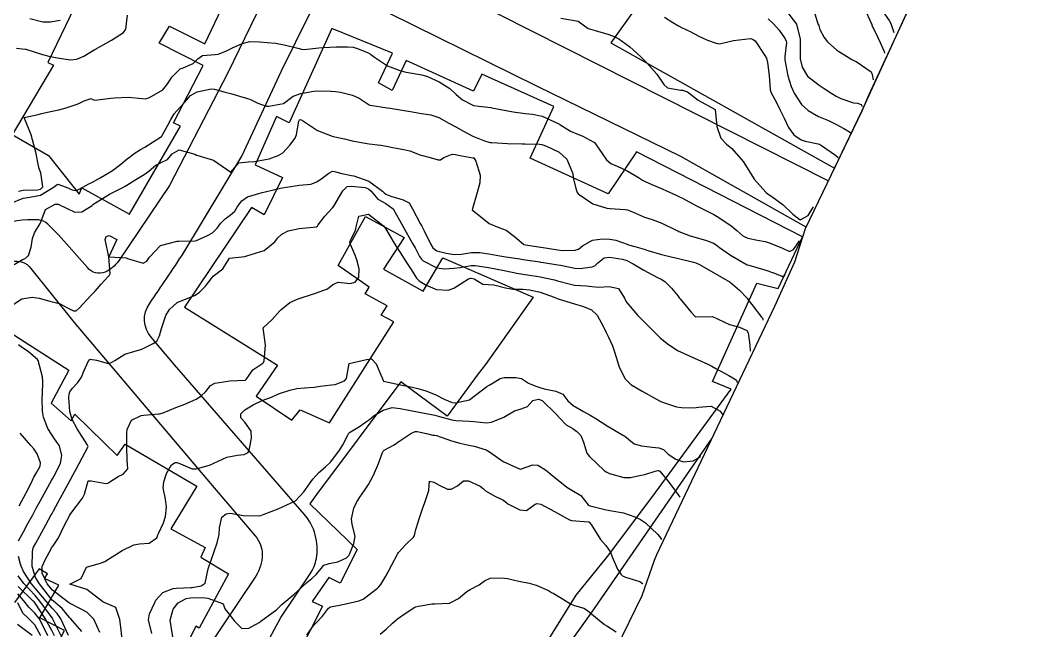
# Model space of a CAD drawing. Header units: metres. Extents: x 318500 to 325275, y 7408834 to 7428799.
# Drawn here: x 323297.5 to 323415, y 7418515.1 to 7418585.8 of the extents above; entities that cross this region are included whole.
import ezdxf

# ---------------------------------------------------------------- set-up
doc = ezdxf.new("R2010")
doc.units = ezdxf.units.M
doc.header["$MEASUREMENT"] = 0
for name, color, linetype in [('Area', 45, 'Continuous'), ('Curvas de Nivel 1m', 11, 'Continuous'), ('Curvas de Nivel 5m', 15, 'Continuous'), ('Edificações', 30, 'Continuous'), ('Vias Primárias', 230, 'Continuous')]:
    doc.layers.add(name, color=color, linetype=linetype)

msp = doc.modelspace()

# ---------------------------------------------------------------- linework, layer by layer
at = {"layer": 'Area'}
msp.add_lwpolyline([(323400.64, 7418587.58), (323395.8, 7418577.08), (323395.02, 7418575.23), (323388.44, 7418561.61), (323387.22, 7418557.75), (323384.9, 7418552.61), (323371.22, 7418523.85), (323370.98, 7418523.21), (323369.55, 7418519.08), (323363.49, 7418506.67)], dxfattribs=at)
at = {"layer": 'Curvas de Nivel 1m', "flags": 128}
for points, elevation in [([(323389.36, 7418587.31), (323389.83, 7418585.64), (323389.98, 7418585.3), (323390.03, 7418585.17), (323390.15, 7418584.7), (323390.65, 7418583.79), (323391.04, 7418583.29), (323392.13, 7418582.3), (323393.87, 7418581.25), (323394.11, 7418581.13), (323394.35, 7418581), (323396.09, 7418579.82), (323396.23, 7418579.51), (323396.35, 7418578.88)], 752), ([(323395.28, 7418587.23), (323396.16, 7418585.28), (323396.19, 7418585.22), (323396.82, 7418583.88), (323397.14, 7418583.21), (323397.45, 7418582.52), (323397.6, 7418582.15), (323397.64, 7418581.98)], 751), ([(323297.09, 7418582.54), (323298.11, 7418582.45), (323298.19, 7418582.44), (323300.1, 7418581.82), (323300.99, 7418581.59), (323302.09, 7418581.38), (323303.35, 7418581.2), (323304.09, 7418581.27), (323304.89, 7418581.64), (323306.11, 7418582.34), (323306.16, 7418582.37), (323306.24, 7418582.42), (323308.12, 7418583.46), (323309.5, 7418584.37), (323309.76, 7418584.74), (323309.95, 7418586.36)], 756), ([(323360.16, 7418586.02), (323362.16, 7418585.67), (323363.32, 7418584.82), (323364.15, 7418584.59), (323365.6, 7418584.17), (323366.14, 7418583.98), (323366.4, 7418583.87), (323366.86, 7418583.61), (323368.13, 7418582.69), (323369.38, 7418581.57), (323370.1, 7418580.86), (323371.27, 7418579.55), (323372.07, 7418578.32), (323372.5, 7418577.97), (323374.06, 7418577.7), (323374.23, 7418577.67), (323374.82, 7418577.5), (323376.05, 7418576.53), (323378.03, 7418575.46), (323378.24, 7418573.46), (323378.67, 7418572.14), (323379.33, 7418571.44), (323379.97, 7418570.91), (323381.29, 7418569.41), (323381.93, 7418568.38), (323382.55, 7418567.39), (323383.9, 7418565.86), (323384.17, 7418565.64), (323384.58, 7418565.37), (323385.89, 7418564.39), (323387.02, 7418563.33), (323387.86, 7418562.65), (323388.79, 7418563.15), (323389.43, 7418564.16)], 756), ([(323386.18, 7418587), (323387.46, 7418585.34), (323387.89, 7418583.59), (323387.89, 7418583.33), (323387.87, 7418581.58), (323387.88, 7418581.33), (323388.1, 7418580.34), (323388.73, 7418579.31), (323390.07, 7418578.25), (323390.65, 7418577.87), (323391.53, 7418577.28), (323392.06, 7418576.97), (323392.59, 7418576.73), (323394.04, 7418576.21), (323394.5, 7418576.16), (323394.96, 7418576.01), (323395.06, 7418575.78)], 753), ([(323384.17, 7418585.95), (323384.8, 7418585.37), (323385.45, 7418584.65), (323386.14, 7418583.64), (323386.26, 7418583.35), (323386.28, 7418583.21), (323386.11, 7418581.57), (323386.09, 7418581.37), (323386.09, 7418581.35), (323386.11, 7418581.21), (323386.44, 7418579.34), (323386.83, 7418578.1), (323387.19, 7418577.33), (323388.04, 7418576.03), (323388.82, 7418575.31), (323390.02, 7418574.65), (323391.15, 7418574.15), (323392.01, 7418573.76), (323392.95, 7418573.26), (323393.59, 7418572.84), (323393.74, 7418572.73)], 754), ([(323297.34, 7418565.99), (323297.89, 7418566.08), (323299.53, 7418566.15), (323299.89, 7418566.22), (323300.15, 7418566.5), (323299.91, 7418568.09), (323299.76, 7418568.5), (323299.68, 7418568.74), (323299.33, 7418570.51), (323299.13, 7418571.33), (323298.82, 7418572.51), (323298, 7418574.52), (323299.63, 7418574.88), (323300.01, 7418574.98), (323301.24, 7418575.25), (323302.01, 7418575.4), (323302.85, 7418575.62), (323304.02, 7418576.01), (323304.33, 7418576.13), (323304.96, 7418576.43), (323305.75, 7418576.7), (323306.03, 7418576.58), (323306.16, 7418576.54), (323308.03, 7418576.74), (323308.46, 7418576.8), (323310.04, 7418576.88), (323311.68, 7418576.7), (323312.03, 7418576.67), (323312.52, 7418576.82), (323314.04, 7418577.72), (323314.53, 7418578.3), (323315.12, 7418579.24), (323316.08, 7418580.15), (323316.16, 7418580.19), (323316.41, 7418580.28), (323317.57, 7418580.78), (323318.1, 7418581.3), (323318.66, 7418581.69), (323320.1, 7418581.82), (323320.47, 7418581.86), (323321.35, 7418582.21), (323322.11, 7418582.59), (323323.23, 7418583.07), (323324.12, 7418583.33), (323325.24, 7418583.28), (323326.12, 7418583.2), (323327.11, 7418583.13), (323328.12, 7418582.95), (323329.69, 7418582.53), (323330.11, 7418582.42), (323330.41, 7418582.39), (323332.11, 7418582.57), (323332.67, 7418582.62), (323334.12, 7418582.71), (323335.43, 7418582.72), (323336.12, 7418582.67), (323336.62, 7418582.52), (323337.84, 7418581.99), (323338.11, 7418581.84), (323338.56, 7418581.52), (323340.09, 7418580.52), (323341.51, 7418579.95), (323342.08, 7418579.81), (323342.23, 7418579.78), (323344.07, 7418579.46), (323344.7, 7418579.27), (323346.06, 7418578.66), (323347.3, 7418577.87), (323348.04, 7418577.17), (323348.75, 7418576.56), (323350.03, 7418575.9), (323350.09, 7418575.89), (323350.66, 7418575.82), (323352.03, 7418575.67), (323352.17, 7418575.65), (323354.02, 7418575.27), (323354.63, 7418575.16), (323356.02, 7418574.96), (323356.87, 7418574.89), (323358.01, 7418574.67), (323359.93, 7418573.77), (323360, 7418573.73), (323360.05, 7418573.7), (323361.27, 7418572.95), (323361.99, 7418572.63), (323362.69, 7418572.37), (323363.98, 7418571.67), (323364.02, 7418571.64), (323364.16, 7418571.46), (323365.46, 7418569.62), (323365.94, 7418569.2), (323366.68, 7418568.87), (323367.93, 7418568.31), (323369.15, 7418567.57), (323369.62, 7418567.26), (323369.92, 7418567.1), (323370.7, 7418566.77), (323371.91, 7418566.24), (323372.4, 7418566.02), (323373.53, 7418565.52), (323373.9, 7418565.34), (323374.24, 7418565.16), (323375.88, 7418564.28), (323377.49, 7418563.46), (323377.87, 7418563.27), (323378.28, 7418563.04), (323379.85, 7418562.02), (323380.55, 7418561.42), (323381.25, 7418560.82), (323381.83, 7418560.53), (323382.92, 7418560.3), (323383.83, 7418560.14), (323384.41, 7418559.96), (323385.82, 7418559.38), (323385.84, 7418559.37), (323386.63, 7418558.98), (323387.12, 7418559.24), (323387.79, 7418560.23)], 757), ([(323296.38, 7418564.54), (323297.88, 7418565.17), (323298.65, 7418565.28), (323299.88, 7418565.53), (323301.47, 7418566.48), (323301.68, 7418566.69), (323301.9, 7418566.81), (323302.85, 7418566.46), (323303.57, 7418566.13), (323303.89, 7418566.05), (323304.2, 7418566.12), (323304.79, 7418566.43), (323305.49, 7418566.83), (323305.9, 7418567.02), (323306.81, 7418567.51), (323307.92, 7418568.18), (323308.05, 7418568.26), (323308.24, 7418568.39), (323309.18, 7418569.12), (323309.94, 7418569.73), (323310.29, 7418570.01), (323310.73, 7418570.35), (323311.47, 7418570.82), (323311.96, 7418571.09), (323313.89, 7418572.31), (323313.93, 7418572.35), (323313.97, 7418572.42), (323314.65, 7418573.64), (323314.99, 7418574.3), (323315.36, 7418574.94), (323316.02, 7418575.69), (323316.32, 7418575.98), (323316.55, 7418576.27), (323317.25, 7418577.05), (323318.04, 7418577.5), (323319.65, 7418577.84), (323320.05, 7418577.81), (323321.27, 7418577.44), (323322.04, 7418577.26), (323323.34, 7418576.88), (323324.03, 7418576.67), (323324.38, 7418576.53), (323325.06, 7418576.16), (323326.03, 7418575.83), (323326.34, 7418575.83), (323328.03, 7418576.12), (323329.16, 7418576.98), (323330.04, 7418577.31), (323331.55, 7418577.58), (323332.05, 7418577.61), (323333.57, 7418577.57), (323334.04, 7418577.54), (323334.64, 7418577.44), (323336.04, 7418577.09), (323336.78, 7418576.75), (323337.95, 7418575.99), (323338.03, 7418575.95), (323338.08, 7418575.94), (323340.03, 7418575.65), (323340.39, 7418575.59), (323342.02, 7418575.32), (323342.75, 7418575.2), (323344.02, 7418574.99), (323345.1, 7418574.81), (323346.01, 7418574.52), (323347.2, 7418573.87), (323347.99, 7418573.44), (323348.89, 7418572.95), (323349.98, 7418572.37), (323351.32, 7418571.81), (323351.82, 7418571.65), (323351.97, 7418571.62), (323352.16, 7418571.6), (323353.97, 7418571.51), (323355.69, 7418571.47), (323355.97, 7418571.47), (323357.67, 7418571.43), (323357.97, 7418571.38), (323358.48, 7418571.2), (323359.96, 7418570.49), (323360.84, 7418569.69), (323361.49, 7418568.11), (323361.58, 7418567.68), (323361.64, 7418567.4), (323361.91, 7418566.28), (323362.06, 7418565.83), (323362.18, 7418565.67), (323363.88, 7418564.5), (323365.48, 7418564.02), (323365.88, 7418563.98), (323367.6, 7418563.87), (323367.87, 7418563.82), (323368.44, 7418563.58), (323369.86, 7418562.97), (323370.73, 7418562.68), (323371.85, 7418562.28), (323373.45, 7418561.52), (323373.71, 7418561.38), (323373.84, 7418561.32), (323375.15, 7418560.81), (323375.83, 7418560.63), (323377.03, 7418560.27), (323377.83, 7418559.97), (323378.15, 7418559.78), (323378.55, 7418559.45), (323379.81, 7418558.55), (323381.73, 7418557.46), (323381.79, 7418557.44), (323381.92, 7418557.4), (323383.78, 7418556.87), (323384.89, 7418556.47), (323385.77, 7418556.12), (323386.04, 7418556.14), (323386.15, 7418556.29)], 758), ([(323296.82, 7418557.48), (323297.78, 7418558.06), (323298.12, 7418558.18), (323298.5, 7418558.51), (323298.81, 7418559.51), (323298.95, 7418560.5), (323299.18, 7418561.14), (323299.84, 7418562.24), (323299.94, 7418562.39), (323299.97, 7418562.49), (323300.47, 7418563.87), (323301.57, 7418564.47), (323301.87, 7418564.49), (323301.89, 7418564.49), (323301.92, 7418564.47), (323303.86, 7418563.55), (323304.69, 7418563.6), (323305.87, 7418564.33), (323305.91, 7418564.38), (323305.96, 7418564.42), (323307.88, 7418565.63), (323309.33, 7418566.37), (323309.7, 7418566.55), (323309.89, 7418566.67), (323310.93, 7418567.32), (323311.91, 7418567.93), (323312.17, 7418568.09), (323312.46, 7418568.33), (323313.26, 7418568.99), (323313.94, 7418569.34), (323314.59, 7418569.65), (323315.14, 7418570.29), (323315.96, 7418570.78), (323317.75, 7418570.26), (323317.95, 7418570.15), (323318.1, 7418570.1), (323319.94, 7418569.59), (323321.92, 7418568.2), (323322.85, 7418569.28), (323323.94, 7418569.38), (323324.69, 7418569.42), (323325.94, 7418569.64), (323326.36, 7418569.73), (323327.43, 7418570.13), (323327.95, 7418570.44), (323328.77, 7418571.3), (323329.37, 7418572.11), (323329.55, 7418572.53), (323329.79, 7418574.1), (323329.87, 7418574.24), (323330, 7418574.27), (323330.36, 7418574.09), (323331.98, 7418573.02), (323333.67, 7418572.35), (323333.97, 7418572.28), (323335.08, 7418572.03), (323335.97, 7418571.83), (323337.51, 7418571.54), (323337.96, 7418571.48), (323339.3, 7418571.3), (323339.96, 7418571.19), (323340.9, 7418571.01), (323341.96, 7418570.82), (323342.67, 7418570.64), (323343.95, 7418570.16), (323344.14, 7418570.1), (323345.02, 7418569.89), (323345.95, 7418569.63), (323346.21, 7418569.61), (323346.59, 7418569.87), (323347.55, 7418570.27), (323347.95, 7418570.24), (323348.26, 7418570.16), (323349.95, 7418569.85), (323349.97, 7418569.85), (323350.06, 7418569.83), (323350.31, 7418569.46), (323350.82, 7418567.82), (323350.77, 7418566.96), (323350.46, 7418565.82), (323349.87, 7418563.83), (323351.85, 7418562.23), (323352.99, 7418561.79), (323353.84, 7418561.45), (323354.8, 7418560.74), (323355.82, 7418559.85), (323355.88, 7418559.8), (323356.08, 7418559.75), (323357.82, 7418559.48), (323358.09, 7418559.44), (323359.81, 7418559.18), (323360.38, 7418559.12), (323361.81, 7418559.16), (323362.2, 7418559.28), (323362.68, 7418559.66), (323363.83, 7418560.31), (323364.99, 7418560.47), (323365.83, 7418560.43), (323366.54, 7418560.32), (323367.82, 7418559.85), (323368.01, 7418559.78), (323368.72, 7418559.58), (323369.82, 7418559.26), (323370.25, 7418559.12), (323371.81, 7418558.64), (323372.94, 7418558.39), (323373.8, 7418558.18), (323375.53, 7418557.75), (323375.79, 7418557.67), (323376.23, 7418557.48), (323377.78, 7418556.59), (323379.76, 7418555.43), (323380.87, 7418554.53), (323381.74, 7418553.57), (323381.87, 7418553.4), (323382.27, 7418552.86), (323383.41, 7418551.38), (323383.54, 7418551.21), (323383.57, 7418551.11), (323383.57, 7418551.05)], 759), ([(323304.66, 7418514.97), (323303.41, 7418516.44), (323303.3, 7418516.51), (323303.23, 7418516.58), (323302.41, 7418517.62), (323301.39, 7418518.47), (323301.25, 7418518.6), (323299.75, 7418520.49), (323299.29, 7418521.22), (323298.9, 7418522.5), (323298.97, 7418524.14), (323299.01, 7418524.49), (323299.08, 7418524.74), (323299.34, 7418525.21), (323299.8, 7418526.04), (323300.04, 7418526.48), (323300.51, 7418527.34), (323301.13, 7418528.47), (323301.22, 7418528.64), (323301.39, 7418528.96), (323302.2, 7418530.46), (323302.63, 7418531.24), (323303.29, 7418532.44), (323303.34, 7418532.54), (323303.44, 7418532.72), (323304.06, 7418533.84), (323304.38, 7418534.43), (323305.38, 7418536.31), (323305.4, 7418536.41), (323305.29, 7418536.62), (323304.14, 7418538.43), (323303.54, 7418539.54), (323303.27, 7418540.44), (323303.18, 7418542.06), (323303.2, 7418542.45), (323303.27, 7418542.75), (323303.58, 7418543.15), (323304.22, 7418543.8), (323304.62, 7418544.42), (323304.92, 7418545.11), (323305.47, 7418546.41), (323305.63, 7418546.5), (323306.38, 7418546.4), (323307.62, 7418546.04), (323307.95, 7418546.06), (323308.48, 7418546.38), (323309.64, 7418547.11), (323310.69, 7418547.39), (323311.64, 7418547.69), (323312.07, 7418547.9), (323312.95, 7418548.32), (323313.35, 7418548.62), (323313.66, 7418549.22), (323313.91, 7418550.07), (323313.98, 7418550.31), (323314.41, 7418551.59), (323314.83, 7418552.29), (323315.72, 7418553.08), (323317.13, 7418553.67), (323317.73, 7418553.91), (323318.25, 7418554.25), (323319.01, 7418554.97), (323319.76, 7418555.97), (323319.87, 7418556.12), (323320.03, 7418556.23), (323320.99, 7418556.99), (323321.79, 7418558.2), (323323.55, 7418558.43), (323323.79, 7418558.49), (323324.28, 7418558.65), (323325.8, 7418559.1), (323327.03, 7418560.13), (323327.38, 7418560.57), (323327.82, 7418560.99), (323328.56, 7418561.39), (323329.83, 7418561.65), (323330.24, 7418561.69), (323331.84, 7418561.86), (323331.96, 7418561.94), (323332.05, 7418562.07), (323332.82, 7418563.09), (323333.7, 7418564.04), (323333.87, 7418564.26), (323334.53, 7418565.38), (323334.9, 7418566.03), (323335.41, 7418566.51), (323335.9, 7418566.57), (323337.48, 7418566.41), (323337.89, 7418566.27), (323338.2, 7418565.99), (323338.96, 7418565.06), (323339.88, 7418564.55), (323340.74, 7418563.95), (323341.84, 7418561.94), (323342.99, 7418559.92), (323343.28, 7418559.4), (323343.8, 7418558.43), (323344, 7418558.11), (323344.21, 7418557.9), (323345.78, 7418557.08), (323346.68, 7418556.97), (323347.78, 7418557.05), (323348.48, 7418557.15), (323349.78, 7418557.38), (323350.23, 7418557.38), (323351.78, 7418557.14), (323352.57, 7418557), (323353.77, 7418556.74), (323355.04, 7418556.49), (323355.77, 7418556.37), (323357.35, 7418556.14), (323357.77, 7418556.06), (323359.42, 7418555.7), (323359.76, 7418555.61), (323361.26, 7418555.19), (323361.75, 7418555.1), (323363.12, 7418555.01), (323363.75, 7418554.94), (323364.54, 7418554.85), (323365.75, 7418554.94), (323366.85, 7418554.71), (323367.54, 7418553.59), (323367.73, 7418553.15), (323369.09, 7418551.57), (323369.7, 7418550.97), (323371.09, 7418549.55), (323371.67, 7418549), (323372.49, 7418548.35), (323373.66, 7418547.51), (323375.65, 7418546.65), (323377.17, 7418545.94), (323377.63, 7418545.69), (323378.1, 7418545.45), (323379.62, 7418544.63), (323380.09, 7418544.37), (323380.5, 7418544.08), (323380.57, 7418543.82)], 761), ([(323306.74, 7418514.86), (323306.08, 7418516.4), (323305.24, 7418517.2), (323304.45, 7418517.63), (323303.25, 7418518.23), (323303.13, 7418518.33), (323302.99, 7418518.44), (323301.27, 7418519.74), (323300.64, 7418520.48), (323300.07, 7418521.71), (323300.06, 7418522.48), (323300.46, 7418523.33), (323301.08, 7418524.47), (323301.17, 7418524.64), (323301.34, 7418524.9), (323301.98, 7418525.83), (323302.28, 7418526.46), (323302.62, 7418527.21), (323303.27, 7418528.44), (323303.39, 7418528.65), (323304.73, 7418530.42), (323304.97, 7418530.86), (323305.42, 7418532.41), (323305.74, 7418532.41), (323307.44, 7418532.11), (323307.67, 7418532.15), (323308.04, 7418532.38), (323308.87, 7418532.94), (323309.45, 7418533.2), (323309.99, 7418533.83), (323309.97, 7418534.35), (323309.91, 7418534.79), (323309.9, 7418536.35), (323309.9, 7418537.97), (323309.93, 7418538.35), (323310.44, 7418539.45), (323311.54, 7418539.99), (323311.85, 7418540.02), (323313.55, 7418540.18), (323313.66, 7418540.19), (323314.08, 7418540.3), (323315.56, 7418540.93), (323316.59, 7418541.3), (323317.56, 7418541.71), (323317.91, 7418541.9), (323318.46, 7418542.24), (323319.03, 7418542.78), (323319.59, 7418543.46), (323320.08, 7418543.74), (323321.6, 7418543.98), (323321.8, 7418544), (323323.6, 7418544.08), (323323.66, 7418544.11), (323323.72, 7418544.17), (323324.49, 7418545.29), (323325.63, 7418546.07), (323325.68, 7418546.1), (323325.72, 7418546.15), (323325.81, 7418546.32), (323325.93, 7418548.15), (323325.68, 7418550.15), (323326.73, 7418551.1), (323327.61, 7418552.12), (323327.71, 7418552.24), (323328.76, 7418553.07), (323329.72, 7418553.52), (323331.5, 7418554.07), (323331.67, 7418554.13), (323331.73, 7418554.15), (323333.12, 7418554.67), (323333.75, 7418555.18), (323334.36, 7418555.42), (323335.75, 7418555.3), (323336.32, 7418555.45), (323336.77, 7418556), (323336.81, 7418556.97), (323336.53, 7418558.01), (323336.35, 7418558.57), (323335.81, 7418559.81), (323335.73, 7418560.02), (323335.73, 7418560.1), (323335.81, 7418560.27), (323336.36, 7418561.48), (323336.47, 7418562.01), (323336.77, 7418563.09), (323337.86, 7418563.31), (323339.62, 7418561.96), (323339.84, 7418561.65), (323340.85, 7418559.95), (323341.8, 7418558.44), (323341.99, 7418558.13), (323342.11, 7418557.94), (323342.81, 7418556.89), (323343.44, 7418555.91), (323343.76, 7418555.6), (323344.55, 7418555.1), (323345.74, 7418554.59), (323347.11, 7418554.51), (323347.75, 7418554.76), (323349.45, 7418555.83), (323349.69, 7418555.91), (323349.76, 7418555.91), (323350.12, 7418555.82), (323351.13, 7418555.19), (323351.75, 7418555.16), (323352.41, 7418555.14), (323353.75, 7418554.79), (323354.61, 7418554.63), (323355.75, 7418554.61), (323356.56, 7418554.55), (323357.75, 7418554.28), (323359.37, 7418553.7), (323359.74, 7418553.54), (323359.98, 7418553.45), (323361.73, 7418552.92), (323362.78, 7418552.6), (323363.72, 7418552.23), (323364.35, 7418551.63), (323365.12, 7418550.19), (323365.39, 7418549.62), (323365.67, 7418549.05), (323366.13, 7418548.08), (323366.31, 7418547.61), (323366.6, 7418546.65), (323366.91, 7418545.6), (323367.61, 7418544.23), (323368.27, 7418543.58), (323369.12, 7418543.09), (323369.59, 7418542.82), (323371.25, 7418541.88), (323371.58, 7418541.69), (323371.68, 7418541.64), (323371.94, 7418541.53), (323373.57, 7418541), (323374.14, 7418540.93), (323375.57, 7418540.87), (323376.1, 7418540.94), (323377.57, 7418541.06), (323378.61, 7418540.48), (323378.89, 7418540.09)], 762), ([(323309.31, 7418514.36), (323309.21, 7418515.14), (323309.09, 7418516.36), (323308.61, 7418517.73), (323307.25, 7418518.33), (323307.11, 7418518.39), (323305.27, 7418519.83), (323303.28, 7418520.44), (323304.6, 7418521.11), (323305.21, 7418522.41), (323305.31, 7418522.47), (323306.83, 7418522.88), (323307.32, 7418523.09), (323309.33, 7418524.36), (323310.69, 7418524.99), (323311.34, 7418525.12), (323312.47, 7418525.19), (323313.35, 7418525.83), (323313.49, 7418526.17), (323313.55, 7418526.31), (323314.13, 7418527.54), (323314.36, 7418528.3), (323314.48, 7418529.38), (323314.36, 7418530.3), (323314.11, 7418531.62), (323314.17, 7418532.3), (323314.49, 7418533.26), (323315.05, 7418534.29), (323315.47, 7418534.54), (323315.72, 7418534.53), (323316.36, 7418534.27), (323317.46, 7418533.82), (323317.9, 7418533.81), (323319.47, 7418534.23), (323321.48, 7418535.17), (323322.69, 7418535.39), (323323.48, 7418535.48), (323323.93, 7418535.72), (323324.09, 7418536.16), (323324.32, 7418537.35), (323324.3, 7418538.16), (323323.54, 7418539.23), (323323.1, 7418539.73), (323323.08, 7418540.18), (323323.55, 7418540.65), (323324.5, 7418541.22), (323325.57, 7418541.73), (323326.65, 7418542.13), (323327.29, 7418542.41), (323327.58, 7418542.54), (323328.76, 7418542.93), (323329.59, 7418543.11), (323330.47, 7418543.2), (323331.59, 7418543.29), (323332.27, 7418543.38), (323333.59, 7418543.53), (323334.02, 7418543.6), (323335.11, 7418544.02), (323335.33, 7418544.29), (323335.63, 7418546.02), (323337.63, 7418546.47), (323338.21, 7418546.56), (323338.75, 7418545.97), (323339.6, 7418543.96), (323341.6, 7418543.56), (323342.94, 7418543.27), (323343.59, 7418543.1), (323344.52, 7418542.83), (323345.59, 7418542.43), (323346.66, 7418541.87), (323347.57, 7418541.49), (323347.97, 7418541.46), (323349.58, 7418541.81), (323349.6, 7418541.81), (323349.63, 7418541.83), (323351.6, 7418543.34), (323351.87, 7418543.52), (323352.33, 7418543.79), (323353.12, 7418544.27), (323353.61, 7418544.39), (323354.96, 7418544.41), (323355.61, 7418544.27), (323356.42, 7418543.74), (323357.25, 7418543.38), (323357.6, 7418543.28), (323358.23, 7418543.08), (323359.59, 7418542.8), (323360.38, 7418542.48), (323360.98, 7418541.68), (323361.57, 7418541.15), (323362.77, 7418540.44), (323363.56, 7418540.03), (323364.2, 7418539.63), (323365.54, 7418538.81), (323367.43, 7418537.69), (323367.52, 7418537.63), (323367.58, 7418537.59), (323368.66, 7418536.72), (323369.51, 7418536.47), (323370.72, 7418536.34), (323371.51, 7418536.24), (323372.03, 7418536.06), (323372.6, 7418535.52), (323373.49, 7418534.93), (323374.37, 7418534.62), (323375.49, 7418534.72), (323376.37, 7418535.23)], 763), ([(323312.77, 7418514.75), (323312.4, 7418516.32), (323312.52, 7418517.03), (323313.11, 7418518.31), (323313.16, 7418518.41), (323313.25, 7418518.61), (323314.06, 7418519.5), (323315.27, 7418519.94), (323315.58, 7418519.97), (323317.28, 7418520.05), (323317.46, 7418520.06), (323318.48, 7418520.24), (323318.97, 7418520.55), (323319.31, 7418522.23), (323319.99, 7418524.22), (323320.34, 7418525.22), (323320.58, 7418526.21), (323320.62, 7418526.96), (323320.9, 7418528.21), (323321.39, 7418528.61), (323321.86, 7418528.66), (323323.39, 7418528.39), (323325.18, 7418528.37), (323325.39, 7418528.41), (323325.81, 7418528.56), (323327.4, 7418529.19), (323329.41, 7418530.09), (323330.38, 7418531.13), (323331.04, 7418532.07), (323331.2, 7418532.31), (323331.45, 7418532.65), (323332.13, 7418533.39), (323332.91, 7418534.05), (323333.48, 7418534.6), (323334.54, 7418536.02), (323334.91, 7418536.61), (323335.52, 7418537.79), (323335.6, 7418537.93), (323335.69, 7418538.01), (323336.82, 7418538.72), (323337.54, 7418539.21), (323337.98, 7418539.54), (323338.54, 7418539.98), (323339.56, 7418540.61), (323340.61, 7418540.9), (323341.56, 7418540.82), (323342.93, 7418540.54), (323343.56, 7418540.42), (323345.38, 7418540.05), (323345.55, 7418540.02), (323346.1, 7418539.87), (323347.54, 7418539.49), (323347.98, 7418539.42), (323349.54, 7418539.33), (323350.09, 7418539.28), (323351.54, 7418539.13), (323352.13, 7418539.21), (323353.55, 7418539.78), (323354.79, 7418540.53), (323355.57, 7418540.76), (323356.29, 7418541.02), (323356.93, 7418541.73), (323357.58, 7418541.89), (323358.01, 7418541.72), (323359.56, 7418540.19), (323360.04, 7418539.69), (323360.78, 7418538.92), (323361.53, 7418538.47), (323362.01, 7418538.15), (323362.46, 7418537.66), (323362.77, 7418536.9), (323363.17, 7418535.64), (323363.49, 7418535.23), (323365.17, 7418533.62), (323365.47, 7418533.41), (323365.81, 7418533.27), (323367.46, 7418532.79), (323368.23, 7418532.81), (323369.46, 7418533.06), (323369.88, 7418533.14), (323371.07, 7418533.54), (323371.38, 7418533.63), (323371.47, 7418533.62), (323371.64, 7418533.54), (323372.51, 7418532.47), (323373.23, 7418531.51), (323373.32, 7418531.39), (323373.44, 7418531.22), (323373.94, 7418530.51)], 764), ([(323297.4, 7418529.52), (323297.94, 7418530.51), (323298.47, 7418531.46), (323298.97, 7418532.5), (323299.11, 7418532.83), (323299.45, 7418533.42), (323299.84, 7418534.11), (323299.9, 7418534.49), (323299.48, 7418535.55), (323299.1, 7418536.11), (323298.76, 7418536.5), (323297.51, 7418537.93)], 759), ([(323330.74, 7418514.54), (323331.22, 7418515.26), (323331.57, 7418515.72), (323331.88, 7418516.06), (323332.53, 7418516.76), (323333.25, 7418517.66), (323333.48, 7418517.82), (323334.51, 7418518.02), (323335.26, 7418518.16), (323336.76, 7418518.5), (323337.27, 7418518.73), (323338.91, 7418519.97), (323339.09, 7418520.15), (323339.29, 7418520.43), (323339.87, 7418521.38), (323340.19, 7418521.95), (323340.58, 7418522.68), (323341.23, 7418523.93), (323341.34, 7418524.1), (323342.22, 7418525.05), (323343.08, 7418525.91), (323343.19, 7418526.08), (323343.37, 7418526.77), (323343.64, 7418527.65), (323343.71, 7418527.91), (323344.12, 7418529.19), (323344.39, 7418529.9), (323344.86, 7418531.31), (323344.89, 7418531.89), (323344.94, 7418532.39), (323345.45, 7418532.25), (323346.14, 7418531.87), (323347.01, 7418531.44), (323347.44, 7418531.44), (323348.19, 7418531.85), (323348.87, 7418532.41), (323349.45, 7418532.41), (323350.83, 7418531.81), (323351.17, 7418531.54), (323351.43, 7418531.27), (323352.6, 7418530.62), (323353.42, 7418530.23), (323353.69, 7418530.04), (323354.03, 7418529.77), (323355.41, 7418529.08), (323356.18, 7418528.97), (323357.17, 7418529.72), (323357.42, 7418529.79), (323357.83, 7418529.72), (323359.41, 7418528.86), (323361.17, 7418527.89), (323361.39, 7418527.84), (323363.35, 7418527.68), (323363.39, 7418527.66), (323363.43, 7418527.64), (323363.66, 7418527.37), (323364.74, 7418525.63), (323365.35, 7418524.93), (323365.89, 7418524.16), (323366.11, 7418523.61), (323366.72, 7418522.2), (323367.09, 7418521.59), (323367.31, 7418521.4), (323367.64, 7418521.25), (323369.3, 7418520.74), (323369.62, 7418520.54), (323369.67, 7418520.49)], 766), ([(323302.29, 7418514.45), (323301.37, 7418516.33), (323301.29, 7418516.47), (323301.27, 7418516.51), (323301.23, 7418516.55), (323299.82, 7418518.48), (323299.26, 7418519.13), (323297.96, 7418520.51), (323297.29, 7418521.41)], 759), ([(323339.21, 7418514.64), (323339.92, 7418515.25), (323340.67, 7418515.94), (323340.96, 7418516.2), (323341.24, 7418516.43), (323342.11, 7418517.05), (323343.26, 7418517.8), (323343.34, 7418517.83), (323343.67, 7418517.9), (323345.26, 7418518.16), (323345.56, 7418518.17), (323347.26, 7418518.24), (323348.32, 7418518.79), (323349.28, 7418519.59), (323349.66, 7418519.82), (323350.71, 7418520.39), (323351.3, 7418520.85), (323351.96, 7418521.13), (323353.3, 7418521.18), (323353.97, 7418521.09), (323355.3, 7418520.78), (323356.47, 7418520.56), (323357.29, 7418520.33), (323358.72, 7418519.7), (323359.08, 7418519.5), (323359.28, 7418519.39), (323360.03, 7418518.93), (323361.26, 7418518.17), (323361.63, 7418518.03), (323362.83, 7418517.65), (323363.26, 7418517.4), (323364.42, 7418516.45), (323365.23, 7418515.77), (323365.47, 7418515.61), (323366.56, 7418514.94)], 767), ([(323300.72, 7418514.47), (323300.27, 7418515.43), (323299.72, 7418516.49), (323299.24, 7418517.09), (323298.52, 7418517.78), (323297.97, 7418518.51), (323297.26, 7418519.34)], 757), ([(323301.5, 7418514.47), (323301.21, 7418515.07), (323300.44, 7418516.48), (323299.25, 7418518.25), (323299.14, 7418518.39), (323299.04, 7418518.49), (323297.28, 7418520.19)], 758), ([(323299.93, 7418514.48), (323299.22, 7418515.74), (323298.44, 7418516.5), (323297.82, 7418517.09), (323297.25, 7418518.28)], 756)]:
    msp.add_lwpolyline(points, dxfattribs=dict(at, elevation=elevation))
at = {"layer": 'Curvas de Nivel 5m', "flags": 128}
for points, elevation in [([(323397.2, 7418587.2), (323398.17, 7418585.74), (323398.37, 7418585.4), (323398.74, 7418584.36)], 750), ([(323372.17, 7418586.13), (323373.13, 7418585.53), (323373.77, 7418585.13), (323374.15, 7418584.95), (323375.14, 7418584.49), (323376.14, 7418583.92), (323377.16, 7418583.47), (323378.14, 7418583.13), (323378.54, 7418583.05), (323380.14, 7418583.43), (323382.14, 7418583.67), (323382.35, 7418583.6), (323382.65, 7418583.39), (323383.79, 7418581.7), (323383.97, 7418581.38), (323384.1, 7418580.87), (323384.27, 7418579.38), (323384.39, 7418577.71), (323384.5, 7418577.37), (323385.15, 7418576.26), (323385.56, 7418575.36), (323386.02, 7418574.45), (323386.54, 7418573.34), (323387.15, 7418572.49), (323387.99, 7418571.93), (323388.44, 7418571.77), (323389.98, 7418571.47), (323390.11, 7418571.42), (323390.33, 7418571.29), (323391.96, 7418570.14), (323392.27, 7418569.89)], 755), ([(323298.66, 7418586), (323300.15, 7418585.58), (323301.05, 7418585.59), (323302.15, 7418585.8)], 755), ([(323296.27, 7418552.54), (323297.72, 7418553.49), (323298.92, 7418553.7), (323299.72, 7418553.59), (323300.95, 7418553.25), (323301.72, 7418553.05), (323302.18, 7418552.93), (323303.01, 7418552.45), (323303.7, 7418552.11), (323304.02, 7418552.12), (323304.38, 7418552.43), (323305.72, 7418553.9), (323305.97, 7418554.16), (323306.2, 7418554.41), (323306.92, 7418555.22), (323307.76, 7418556.13), (323307.88, 7418556.26), (323307.94, 7418556.39), (323307.79, 7418558.39), (323307.39, 7418560.39), (323307.5, 7418560.71), (323307.82, 7418560.86), (323308.73, 7418560.38), (323307.79, 7418558.39), (323309.79, 7418558.24), (323309.95, 7418558.19), (323311.78, 7418557.65), (323312.22, 7418557.89), (323312.5, 7418558.33), (323313.8, 7418559.67), (323315.7, 7418560.17), (323315.81, 7418560.17), (323315.92, 7418560.17), (323317.81, 7418560.23), (323317.94, 7418560.26), (323319.22, 7418560.84), (323319.82, 7418561.17), (323320.36, 7418561.7), (323320.73, 7418562.22), (323321.27, 7418562.79), (323321.85, 7418563.19), (323322.39, 7418563.67), (323322.72, 7418564.19), (323323.2, 7418564.86), (323323.88, 7418565.32), (323325.57, 7418565.84), (323325.89, 7418565.91), (323326.88, 7418566.14), (323327.69, 7418566.33), (323327.89, 7418566.37), (323329.4, 7418566.6), (323329.9, 7418566.67), (323331.18, 7418566.8), (323331.9, 7418567.05), (323332.5, 7418567.47), (323333.28, 7418568.05), (323333.69, 7418568.28), (323333.92, 7418568.27), (323334.8, 7418568.03), (323335.92, 7418567.8), (323336.18, 7418567.75), (323337.91, 7418567.15), (323339.48, 7418565.97), (323339.69, 7418565.77), (323339.89, 7418565.65), (323340.45, 7418565.39), (323341.88, 7418564.97), (323342.58, 7418564.63), (323342.96, 7418563.92), (323343.85, 7418562.25), (323344.06, 7418561.91), (323344.33, 7418561.4), (323345.05, 7418559.89), (323345.34, 7418559.42), (323345.8, 7418559.08), (323346.89, 7418558.78), (323347.8, 7418558.63), (323348.64, 7418558.68), (323349.81, 7418558.87), (323350.77, 7418558.86), (323351.8, 7418558.72), (323353.09, 7418558.5), (323353.8, 7418558.38), (323355.42, 7418558.13), (323355.79, 7418558.07), (323357.73, 7418557.78), (323357.79, 7418557.77), (323358.15, 7418557.72), (323359.79, 7418557.45), (323360.1, 7418557.39), (323361.78, 7418557.06), (323362.41, 7418557.03), (323363.78, 7418557.22), (323364.09, 7418557.34), (323364.4, 7418557.63), (323365.16, 7418558.27), (323365.8, 7418558.34), (323367.3, 7418558.1), (323367.8, 7418557.95), (323368.54, 7418557.58), (323369.78, 7418556.83), (323371.29, 7418556.02), (323371.76, 7418555.8), (323372.22, 7418555.53), (323372.98, 7418554.75), (323373.74, 7418553.8), (323373.87, 7418553.64), (323373.97, 7418553.51), (323375.2, 7418552.01), (323375.66, 7418551.48), (323375.71, 7418551.45), (323375.76, 7418551.43), (323377.71, 7418551.46), (323379.7, 7418550.53), (323380.87, 7418550.24), (323381.69, 7418549.84), (323381.86, 7418549.58), (323382.04, 7418548.13), (323382.07, 7418547.44)], 760), ([(323297.34, 7418525.48), (323297.71, 7418526.15), (323297.91, 7418526.51), (323298.42, 7418527.46), (323298.99, 7418528.5), (323299.4, 7418529.25), (323299.84, 7418530.05), (323300.07, 7418530.48), (323300.55, 7418531.35), (323301.16, 7418532.47), (323301.26, 7418532.66), (323301.45, 7418532.99), (323301.98, 7418533.95), (323302.21, 7418534.46), (323302.37, 7418535.35), (323302.08, 7418536.46), (323301.5, 7418537.3), (323300.72, 7418538.48), (323300.22, 7418539.8), (323300.11, 7418540.48), (323300.08, 7418541.97), (323300.1, 7418542.48), (323300.16, 7418543.91), (323300.11, 7418544.48), (323299.63, 7418546.35), (323299.55, 7418546.49), (323298.51, 7418547.38), (323297.64, 7418547.95), (323297.32, 7418548.19)], 760), ([(323315.2, 7418514.35), (323314.91, 7418516.28), (323315.24, 7418517.55), (323315.83, 7418518.27), (323316.75, 7418518.77), (323317.26, 7418518.85), (323318.58, 7418518.91), (323319.26, 7418518.84), (323320.98, 7418518.2), (323321.1, 7418518.06), (323321.24, 7418517.61), (323321.86, 7418516.81), (323322.37, 7418516.18), (323323.22, 7418515.33), (323324.02, 7418515.36), (323325.23, 7418516.02), (323325.31, 7418516.07), (323325.42, 7418516.15), (323327.25, 7418517.5), (323327.55, 7418517.82), (323327.85, 7418518.11), (323329.27, 7418519.3), (323329.68, 7418519.68), (323330.12, 7418520.08), (323330.73, 7418520.63), (323331.3, 7418521.1), (323331.8, 7418521.56), (323332.23, 7418522.06), (323332.71, 7418522.66), (323333.32, 7418522.85), (323334.32, 7418523.03), (323335.33, 7418523.51), (323335.58, 7418523.76), (323335.71, 7418524.01), (323336.17, 7418525.18), (323336.35, 7418526), (323336, 7418527.38), (323335.89, 7418528), (323336.17, 7418529.24), (323336.53, 7418530), (323336.88, 7418530.54), (323337.43, 7418531.32), (323337.87, 7418531.98), (323338.42, 7418533.01), (323338.84, 7418533.97), (323339.02, 7418534.43), (323339.5, 7418535.69), (323339.59, 7418535.87), (323339.69, 7418535.96), (323340.85, 7418536.6), (323341.51, 7418537.05), (323342.78, 7418537.92), (323343.29, 7418538.14), (323343.52, 7418538.14), (323344.58, 7418537.89), (323345.34, 7418537.71), (323345.52, 7418537.7), (323345.74, 7418537.66), (323347.51, 7418537.04), (323348.45, 7418536.79), (323349.51, 7418536.56), (323350.11, 7418536.43), (323351.5, 7418536.03), (323351.88, 7418535.8), (323353.48, 7418534.67), (323355.43, 7418533.79), (323355.47, 7418533.79), (323356.93, 7418534.27), (323357.48, 7418534.25), (323358.38, 7418533.71), (323359.46, 7418532.79), (323360.86, 7418531.68), (323361.22, 7418531.46), (323361.44, 7418531.35), (323362.48, 7418530.71), (323363.32, 7418529.64), (323363.42, 7418529.56), (323363.54, 7418529.51), (323365.41, 7418529.08), (323366.06, 7418528.96), (323367.41, 7418528.71), (323368.72, 7418528.25), (323369.4, 7418527.94), (323369.98, 7418527.55), (323371.37, 7418526.26), (323371.59, 7418525.99), (323371.81, 7418525.64)], 765), ([(323303.14, 7418514.5), (323302.25, 7418516.45), (323301.83, 7418517.06), (323301.24, 7418517.68), (323300.54, 7418518.48), (323299.27, 7418519.97), (323298.83, 7418520.5), (323297.9, 7418521.91), (323297.64, 7418522.52), (323297.57, 7418522.78), (323297.32, 7418523.65)], 760), ([(323298.91, 7418514.49), (323297.22, 7418515.78)], 755)]:
    msp.add_lwpolyline(points, dxfattribs=dict(at, elevation=elevation))
at = {"layer": 'Edificações'}
msp.add_lwpolyline([(323391.84, 7418568.64), (323395.02, 7418575.23), (323400.64, 7418587.58), (323400.88, 7418588.66), (323404.38, 7418596.4), (323408.17, 7418604.56), (323410.89, 7418610.42), (323412.47, 7418613.84), (323404.7, 7418618.47), (323398.43, 7418609.73), (323391.99, 7418602.61), (323389.52, 7418599.16), (323380.41, 7418603.45), (323365.94, 7418583.18)], close=True, dxfattribs=at)
for points in [[(323309.39, 7418598.89), (323300.75, 7418580.88), (323301.39, 7418580.56), (323296.48, 7418572.33)], [(323296.62, 7418572.56), (323300.82, 7418570.12), (323304.35, 7418565.64), (323304.69, 7418566.36), (323310.19, 7418563.3), (323316.1, 7418573.52), (323315.3, 7418573.91), (323318.73, 7418580.53), (323313.62, 7418583.11), (323314.81, 7418585.09), (323318.93, 7418583.06), (323322.76, 7418591.14)], [(323356.59, 7418510.59), (323361.95, 7418519.16), (323365.58, 7418523.67), (323370.68, 7418530.5), (323379.88, 7418543.05), (323377.72, 7418543.94), (323382.87, 7418555.31), (323385.32, 7418554.72), (323388.15, 7418560.68), (323368.93, 7418570.55), (323365.65, 7418565.67), (323356.61, 7418569.82), (323359.33, 7418575.79), (323351, 7418579.54), (323350.04, 7418577.56), (323342.23, 7418581.12), (323340.62, 7418577.65), (323339.04, 7418578.53), (323340.67, 7418581.95), (323333.62, 7418584.81), (323328.69, 7418573.88), (323327.23, 7418574.65), (323324.74, 7418569.04), (323327.91, 7418567.58), (323325.81, 7418563.24), (323324.31, 7418564.1), (323316.55, 7418552.53), (323327.35, 7418545.83), (323324.87, 7418542.23), (323328.99, 7418539.44), (323329.97, 7418540.64), (323333.36, 7418539.14), (323340.82, 7418550.85), (323339.36, 7418551.63), (323340.05, 7418552.7), (323337.5, 7418554.08), (323337.94, 7418554.86), (323334.35, 7418557.37), (323337.54, 7418563.05), (323341.99, 7418560.61), (323339.6, 7418556.96), (323344.21, 7418554.39), (323346.47, 7418558.25), (323356.94, 7418553.7), (323351.42, 7418545.91), (323350.59, 7418544.81), (323346.98, 7418539.91), (323341.64, 7418543.9), (323331.85, 7418530.82), (323331.07, 7418529.77), (323336.55, 7418524.48), (323334.59, 7418520.56), (323333.29, 7418521.21), (323331.37, 7418518.43), (323332.55, 7418517.91), (323329.68, 7418512.25)], [(323291.15, 7418552.91), (323303.18, 7418545.23), (323301.12, 7418541.43), (323303.43, 7418539.37), (323303.85, 7418540.13), (323307.25, 7418536.81), (323308.77, 7418535.37), (323309.7, 7418536.67), (323317.98, 7418531.8), (323315, 7418526.87), (323318.95, 7418524.69), (323318.45, 7418523.56), (323321.65, 7418521.65), (323318.27, 7418515.37), (323317.88, 7418515.58), (323315.08, 7418509.86)], [(323299.86, 7418509.58), (323302.68, 7418515.08), (323299.82, 7418516.55), (323302.01, 7418520.34), (323300.33, 7418521.1), (323300.7, 7418521.66), (323299.73, 7418522.24), (323296.87, 7418518.34)]]:
    msp.add_lwpolyline(points, dxfattribs=at)
at = {"layer": 'Vias Primárias'}
for points in [[(323715.64, 7420145.55, 0), (323709.04, 7420132.94)], [(323831.09, 7420001.79, 0), (323833.84, 7420008.44, 0.220888)], [(323326.2, 7418589.26), (323321.57, 7418579.69), (323314.81, 7418566.62), (323308.9, 7418557.88, -0.144799), (323307.36, 7418556.61, -0.334161), (323305.33, 7418557.12), (323301.95, 7418560.91, 0.022022), (323300.72, 7418562.17, 0.171063), (323299.64, 7418562.65, 0.119029), (323294.78, 7418561.86, 0.112754)], [(323377.64, 7418537.35), (323363.73, 7418517.26), (323347.52, 7418494.59, -0.075053), (323345.86, 7418492.88, -0.337096), (323343.11, 7418492.88), (323331.93, 7418498.23), (323323.62, 7418502.66, -0.391309), (323322.29, 7418506.5), (323327.73, 7418516.57), (323331.12, 7418521.63, 0.104546), (323331.84, 7418523.42, 0.224947), (323330.42, 7418528.57), (323315.41, 7418545.86), (323312.69, 7418549.05, -0.340167), (323312.5, 7418552.94, 0.006386), (323316.49, 7418558.87), (323323.21, 7418570.02), (323327.79, 7418579.91), (323331.08, 7418586.55, -0.186296), (323332.66, 7418587.99, -0.18507), (323337.37, 7418588.03), (323357.43, 7418578.15), (323374, 7418570.04), (323388.55, 7418561.84)], [(322871.76, 7418055.65, 0.000002), (322880.94, 7418048.89, -0.018146)], [(323296.58, 7418557.8, -0.311454), (323298.78, 7418557.03), (323303.8, 7418550.76), (323312.51, 7418540.45), (323320, 7418531.61), (323324.76, 7418526.04, -0.180107), (323325.56, 7418523.86, -0.143129), (323324.82, 7418521.38), (323319.07, 7418512.8)]]:
    msp.add_lwpolyline(points, format="xyb", dxfattribs=at)
msp.add_lwpolyline([(323391.13, 7418567.17), (323334.02, 7418596.07)], dxfattribs=at)

doc.saveas('drawing.dxf')
